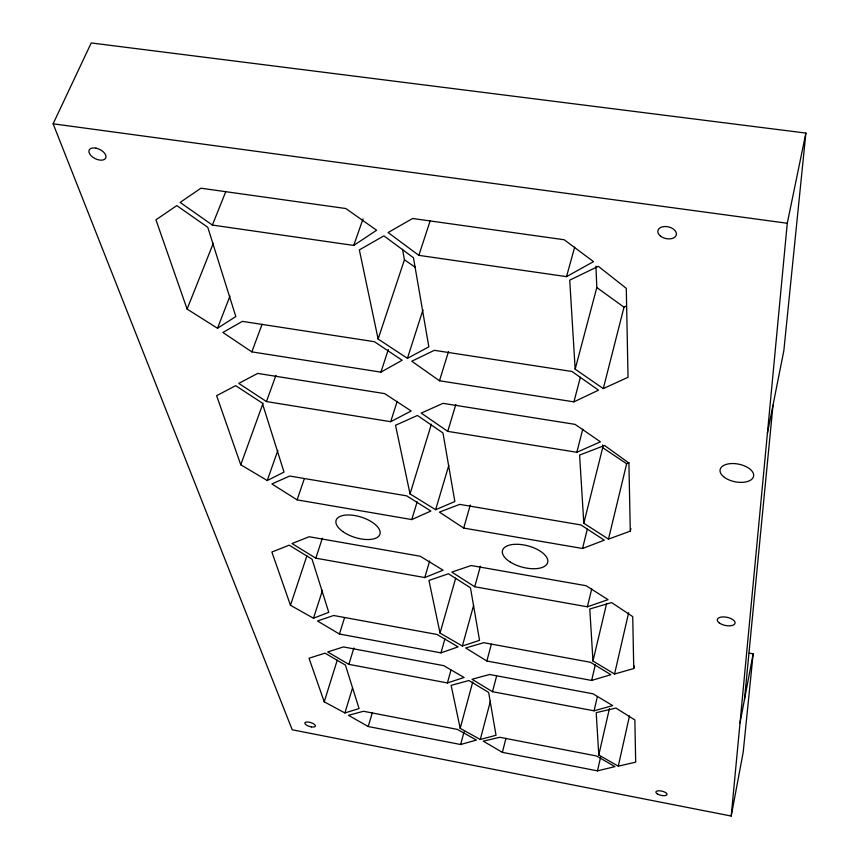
<?xml version="1.0" encoding="UTF-8"?>
<svg xmlns="http://www.w3.org/2000/svg" width="859" height="859" viewBox="0 0 859 859"><rect width="100%" height="100%" fill="white"/><g stroke="black" fill="none" stroke-linecap="round" stroke-linejoin="round"><path stroke-width="1.29" d="M731.213 816.05L787.274 223.254L805.882 133.081L91.226 42.95L53.118 123.803L292.21 729.774L731.213 816.05L743.207 752.119L753.16 653.828L749.241 653.13M744.452 699.602L772.993 405.212M805.882 133.081L783.859 350.579L767.409 433.269M740.018 722.945L753.16 653.828M618.297 766.153L635.681 762.158L634.855 719.949L615.903 708.041L596.2 712.659L598.787 755.04L618.297 766.153L629.475 715.966M633.749 668.549L632.729 616.633L611.619 602.567L589.789 608.988L592.968 661.065L614.561 674.004L633.749 668.549L634.329 665.961M597.477 770.867L614.937 766.636L596.533 755.974L499.82 737.301L483.263 741.156L502.365 752.355L597.477 770.867L600.742 756.575M614.561 674.004L628.638 612.746M598.787 755.04L609.428 708.568M594.052 710.822L612.692 705.615L592.978 693.793L489.587 674.487L472.01 679.276L492.486 691.688L594.052 710.822L597.349 696.703M630.291 531.13L628.906 463.055L604.575 445.477L579.6 455.055L583.809 523.26L608.483 539.108L630.291 531.13L630.893 528.553M592.968 661.065L606.658 603.319M591.636 680.446L610.867 674.702L590.487 662.278L483.757 642.693L465.664 647.976L486.849 661.022L591.636 680.446L595.287 664.984M587.384 606.798L608.043 599.668L586.053 585.709L471.129 565.523L451.813 572.115L474.716 586.761L587.384 606.798L591.744 588.844M608.483 539.108L626.651 463.763L629.046 462.797M582.52 548.493L604.274 540.182L581.006 524.956L459.672 504.383L439.411 512.104L463.688 528.07L582.52 548.493L587.298 529.251M583.809 523.26L602.696 447.689L602.578 445.016M603.286 388.59L628.036 377.294L626.286 288.334L598.293 266.29L569.732 280.163L575.165 369.177L603.286 388.59L623.999 307.178L626.318 306.019M576.829 452.285L600.441 441.816L575.047 424.367L443.019 403.343L421.211 413.104L447.754 431.368L576.829 452.285L582.789 429.135M502.365 752.355L505.983 738.278M573.919 401.862L598.519 390.169L571.997 371.496L434.353 350.322L411.762 361.242L439.497 380.762L573.919 401.862L580.394 377.23M575.165 369.177L596.812 287.54L595.921 266.193M492.486 691.688L496.577 676.216M480.288 739.481L496.03 735.272L488.631 692.429L468.939 680.511L451.136 685.353L460.188 728.357L480.288 739.481L490.478 700.933M486.849 661.022L491.359 644.229M460.188 728.357L472.751 681.96M460.639 744.517L476.412 740.071L457.407 729.398L363.475 711.263L348.486 715.322L368.21 726.531L460.639 744.517L464.064 731.804M566.521 276.641L593.515 261.641L564.191 239.747L412.642 218.487L388.096 232.542L418.848 255.359L566.521 276.641L574.682 247.113M447.41 682.937L464.118 677.483L443.716 665.65L343.439 646.934L327.644 651.938L348.851 664.361L447.41 682.937L450.964 670.138M474.716 586.761L480.417 566.231M462.367 646.022L479.547 640.342L470.474 587.814L448.462 573.769L428.952 580.426L440.044 633.094L462.367 646.022L473.642 605.294M440.957 652.861L458.115 646.881L437.027 634.468L333.668 615.495L317.476 620.993L339.423 634.028L440.957 652.861L444.951 638.752M440.044 633.094L455.667 578.204M463.688 528.07L470.292 504.995M424.776 577.559L443.051 570.183L420.223 556.245L309.143 536.735L292.006 543.554L315.801 558.178L424.776 577.559L429.65 561.002M368.21 726.531L372.398 712.465M435.631 509.72L454.851 501.516L442.965 432.979L417.453 415.466L395.527 425.269L410.033 493.925L435.631 509.72L448.774 465.449M447.754 431.368L455.839 404.449M411.772 519.577L430.874 511.041L406.683 495.858L289.698 476.026L271.873 483.95L297.107 499.863L411.772 519.577L417.163 501.785M410.033 493.925L431.39 424.163M344.899 712.949L359.073 708.546L345.415 665.081L325.024 653.151L309.015 658.219L324.23 701.824L344.899 712.949L352.587 687.801M348.851 664.361L353.908 647.976M439.497 380.762L448.495 351.546M324.23 701.824L337.243 660.195M339.423 634.028L344.577 617.621M390.684 421.694L411.182 410.989L384.66 393.615L257.7 373.407L238.759 383.382L266.451 401.561L390.684 421.694L397.18 401.368M407.434 358.332L428.845 346.821L413.458 257.721L383.898 235.86L359.352 249.905L378.121 339.037L407.434 358.332L422.961 309.895M313.481 618.222L328.761 612.317L312.064 559.198L289.193 545.164L271.884 552.047L290.471 605.294L313.481 618.222L322.501 590.337M315.801 558.178L322.383 538.153M418.848 255.359L430.134 220.935M380.924 372.14L402.119 360.243L374.417 341.699L242.367 321.373L222.868 332.476L251.837 351.868L380.924 372.14L388.343 349.484M378.121 339.037L404.428 259.805L402.538 249.303M290.471 605.294L306.921 555.73M297.107 499.863L304.344 478.635M353.725 245.427L376.618 230.244L345.833 208.533L200.931 188.207L180.132 202.423L212.377 225.069L353.725 245.427L363.024 218.905M267.246 480.535L284.028 472.106L262.306 403.107L235.677 385.659L216.618 395.688L240.767 464.783L267.246 480.535L277.844 450.449M240.767 464.783L263.079 403.182M266.451 401.561L275.911 375.383M251.837 351.868L262.092 324.283M217.52 328.267L235.828 316.563L207.781 227.302L176.793 205.602L155.951 219.829L187.101 309.09L217.52 328.267L229.944 296.076M187.101 309.09L213.3 243.301M212.377 225.069L225.756 191.697M53.118 123.803L787.274 223.254M602.696 447.689L626.651 463.763M404.428 259.805L415.327 267.299M596.812 287.54L623.999 307.178M96.036 148.156L93.889 147.909A9.191 5.133 26.1 0 0 89.025 152.333L89.68 153.911A9.191 5.133 26.1 0 0 100.331 160.139A9.191 5.133 26.1 0 0 105.732 155.243A9.191 5.133 26.1 0 0 96.036 148.156M311.409 726.886L310.045 726.596A5.487 2.019 17 0 1 305.009 723.697L304.848 723.106A5.487 2.019 17 0 1 309.745 722.322A5.487 2.019 17 0 1 315.339 725.544A5.487 2.019 17 0 1 311.409 726.886M510.386 562.151A23.354 11.017 14.9 0 0 547.473 563.085A23.354 11.017 14.9 0 0 517.408 544.295A23.354 11.017 14.9 0 0 510.386 562.151M342.805 531.56A22.989 10.63 17.6 0 0 379.571 535.071A22.989 10.63 17.6 0 0 351.718 515.142A22.989 10.63 17.6 0 0 342.805 531.56M657.479 794.017A5.734 2.158 12.8 0 0 666.885 794.876A5.734 2.158 12.8 0 0 660.056 790.828A5.734 2.158 12.8 0 0 657.479 794.017M660.464 236.075A9.449 5.981 12.8 0 0 676.076 235.549A9.449 5.981 12.8 0 0 664.802 226.518A9.449 5.981 12.8 0 0 660.464 236.075M719.638 623.204A9.062 4.166 11.6 0 0 734.703 623.999A9.062 4.166 11.6 0 0 724.201 616.934A9.062 4.166 11.6 0 0 719.638 623.204M724.405 477.357A17.062 8.998 11.1 0 0 752.871 477.991A17.062 8.998 11.1 0 0 733.242 463.549A17.062 8.998 11.1 0 0 724.405 477.357"/></g></svg>
